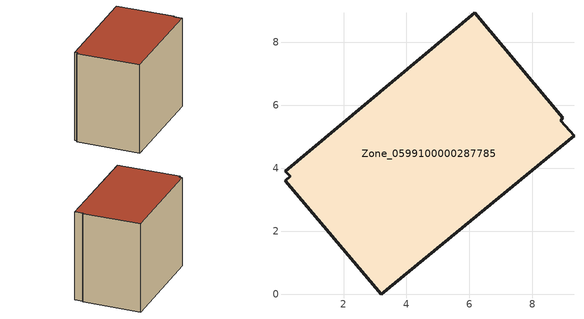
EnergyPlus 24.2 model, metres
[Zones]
Zone_0599100000287785
 floor ground (C_G): 0.15,3.61 0.31,3.74 0.14,3.91 6.17,8.94 8.97,5.61 8.9,5.51 9.32,5.04 3.19,0 z0
 wall outside (C_F): 8.97,5.61 6.17,8.94 0.14,3.91 0.31,3.74 0.15,3.61 3.19,0 9.32,5.04 8.9,5.51 8.97,5.61 z0:6.87
 roof outside (C_R): 0.31,3.74 0.15,3.61 3.19,0 9.32,5.04 8.9,5.51 8.97,5.61 6.17,8.94 0.14,3.91 z6.87
[BUILDING]
Pand.0599100000287785: North Axis=0; Terrain=City; Loads Convergence Tolerance Value=0.04; Temperature Convergence Tolerance Value=0.4; Solar Distribution=FullExterior; Maximum Number of Warmup Days=25; Minimum Number of Warmup Days=1
[Site:Location]
Rotterdam.The.Hague.AP_ZH_NLD Design_Conditions: Latitude=51.96; Longitude=4.45; Time Zone=1; Elevation=-4.5
[SITE:GROUNDTEMPERATURE:BUILDINGSURFACE]
18, 18, 18, 18, 18, 18, 18, 18, 18, 18, 18, 18
[MATERIAL] Thermal Absorptance=0.9; Solar Absorptance=0.7; Visible Absorptance=0.7
Name | Roughness | Thickness | Conductivity | Density | Specific Heat
G.TI.1946 | MediumSmooth | 0.15 | 1 | 540 | 1210
F.TI.1946 | Rough | 0.3 | 0.857143 | 1920 | 840
R.TI.1946 | MediumRough | 0.2 | 0.1 | 1500 | 1000
[CONSTRUCTION]
C_G: G.TI.1946
C_F: F.TI.1946
C_R: R.TI.1946
[ZONE]
Zone_0599100000287785: Type=1; Multiplier=1; Ceiling Height=Autocalculate; Volume=Autocalculate; Floor Area=autocalculate; Part of Total Floor Area=Yes
[ZONEINFILTRATION:DESIGNFLOWRATE]
Infil_Zone_0599100000287785: Zone or ZoneList or Space or SpaceList=Zone_0599100000287785; Schedule=AlwaysOn; Design Flow Rate Calculation Method=Flow/Area; Flow Rate per Floor Area=0.003; Constant Term Coefficient=1; Temperature Term Coefficient=0; Velocity Term Coefficient=0; Velocity Squared Term Coefficient=0
[HVACTEMPLATE:ZONE:IDEALLOADSAIRSYSTEM]
Zone_0599100000287785: Maximum Heating Supply Air Temperature=50; Minimum Cooling Supply Air Temperature=13; Maximum Heating Supply Air Humidity Ratio=0.0156; Minimum Cooling Supply Air Humidity Ratio=0.0077; Heating Limit=NoLimit; Cooling Limit=NoLimit; Dehumidification Control Type=ConstantSensibleHeatRatio; Cooling Sensible Heat Ratio=0.7; Dehumidification Setpoint=60; Humidification Control Type=None; Humidification Setpoint=30; Outdoor Air Method=None; Outdoor Air Flow Rate per Person=0.00944; Outdoor Air Flow Rate per Zone Floor Area=0; Outdoor Air Flow Rate per Zone=0; Demand Controlled Ventilation Type=None; Outdoor Air Economizer Type=NoEconomizer; Heat Recovery Type=None; Sensible Heat Recovery Effectiveness=0.7; Latent Heat Recovery Effectiveness=0.65
[ZONECONTROL:THERMOSTAT]
ThermostatControl_Zone_0599100000287785: Zone or ZoneList=Zone_0599100000287785; Control Type Schedule=DualSetpointControlType; Control 1=Thermostat_Zone_0599100000287785; Temperature Difference Between Cutout And Setpoint=0
[THERMOSTATSETPOINT:DUALSETPOINT]
Thermostat_Zone_0599100000287785: Heating Setpoint Temperature Schedule=HeatingSetpoint_Zone_0599100000287785; Cooling Setpoint Temperature Schedule=CoolingSetpoint_Zone_0599100000287785
[SCHEDULE:COMPACT]
HeatingSetpoint_Zone_0599100000287785: Through: 12/31, For: AllDays, Until: 24:00, 21
CoolingSetpoint_Zone_0599100000287785: Through: 12/31, For: AllDays, Until: 24:00, 24
DualSetpointControlType: Through: 12/31, For: AllDays, Until: 24:00, 4
AlwaysOn: Through: 12/31, For: AllDays, Until: 24:00, 1
